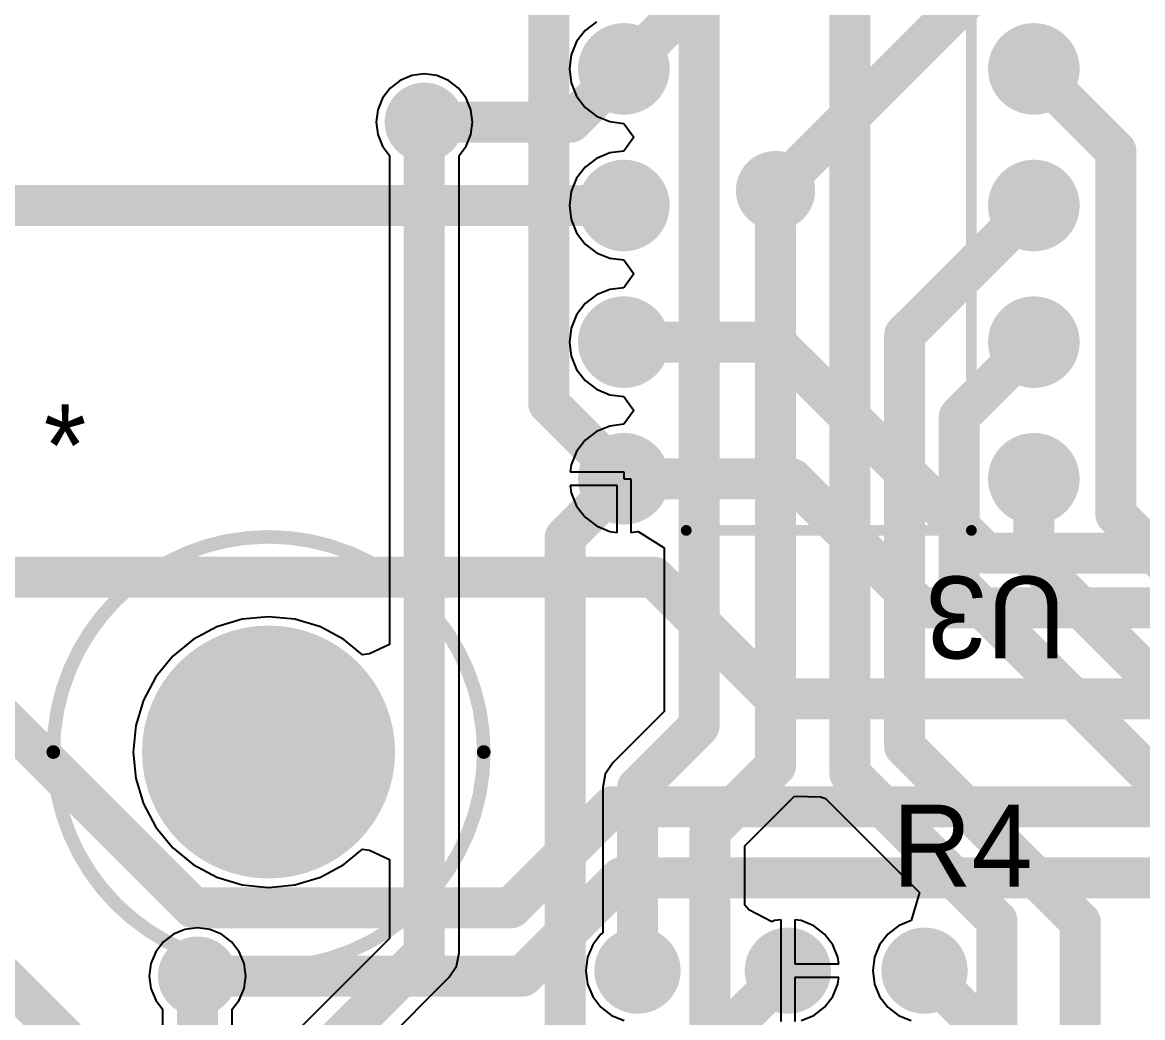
# Model space of a CAD drawing. Header units: millimetres. Extents: x 2.82 to 7.12, y 0.77 to 5.15.
# Drawn here: x 3.815 to 4.635, y 2.941 to 3.669 of the extents above; entities that cross this region are included whole.
import ezdxf

# ---------------------------------------------------------------- set-up
doc = ezdxf.new("R2010")
doc.units = ezdxf.units.MM
doc.header["$MEASUREMENT"] = 0
for name, color, linetype in [('BottomLayer', 5, 'Continuous'), ('BottomSolder', 6, 'Continuous'), ('MultiLayer', 9, 'Continuous'), ('PadHoleLayer', 156, 'Continuous'), ('TopLayer', 1, 'Continuous'), ('TopOverlay', 2, 'Continuous'), ('TopSolder', 216, 'Continuous'), ('ViaHoleLayer', 16, 'Continuous')]:
    doc.layers.add(name, color=color, linetype=linetype)

msp = doc.modelspace()

# ---------------------------------------------------------------- linework, layer by layer
at = {"layer": 'BottomLayer', "const_width": 0.03}
for points in [[(4.255, 3.635), (4.357, 3.737)], [(4.366, 3.546), (4.555, 3.735)], [(4.216, 3.596), (4.255, 3.635)], [(4.109, 3.596), (4.216, 3.596)], [(3.758, 3.535), (4.255, 3.535)], [(4.255, 3.435), (4.36547, 3.435)], [(4.36547, 3.435), (4.52, 3.28047)], [(4.255, 3.335), (4.378, 3.335)], [(4.378, 3.335), (4.47253, 3.24047)], [(4.52, 3.28047), (4.65047, 3.28047)], [(3.753, 3.263), (4.277, 3.263)], [(4.277, 3.263), (4.366, 3.174)], [(4.47253, 3.24047), (4.71047, 3.24047)], [(3.783, 3.178), (3.94, 3.021)], [(4.366, 3.174), (4.8, 3.174)], [(4.17244, 3.021), (4.24644, 3.095)], [(4.24644, 3.095), (4.80117, 3.095)], [(4.181, 2.971), (4.253, 3.043)], [(4.253, 3.043), (4.881, 3.043)], [(3.746, 3.026), (4.15, 2.622)], [(3.94, 3.021), (4.17244, 3.021)], [(3.943, 2.971), (4.181, 2.971)], [(4.281, 2.881), (4.375, 2.975)], [(4.475, 2.975), (4.665, 2.785)]]:
    msp.add_lwpolyline(points, dxfattribs=at)
at = {"layer": 'BottomLayer'}
for points, const_width in [([(4.24024, 3.635, 1), (4.26976, 3.635, 1)], 0.02953), ([(4.54024, 3.635, 1), (4.56976, 3.635, 1)], 0.02953), ([(4.2475, 3.635, 1), (4.2625, 3.635, 1)], 0.015), ([(4.2475, 3.635, 1), (4.2625, 3.635, 1)], 0.015), ([(4.0965, 3.596, 1), (4.1215, 3.596, 1)], 0.025), ([(4.1015, 3.596, 1), (4.1165, 3.596, 1)], 0.015), ([(4.2085, 3.596, 1), (4.2235, 3.596, 1)], 0.015), ([(4.2085, 3.596, 1), (4.2235, 3.596, 1)], 0.015), ([(4.3535, 3.546, 1), (4.3785, 3.546, 1)], 0.025), ([(4.24024, 3.535, 1), (4.26976, 3.535, 1)], 0.02953), ([(4.3585, 3.546, 1), (4.3735, 3.546, 1)], 0.015), ([(4.54024, 3.535, 1), (4.56976, 3.535, 1)], 0.02953), ([(4.2475, 3.535, 1), (4.2625, 3.535, 1)], 0.015), ([(4.24024, 3.435, 1), (4.26976, 3.435, 1)], 0.02953), ([(4.54024, 3.435, 1), (4.56976, 3.435, 1)], 0.02953), ([(4.2475, 3.435, 1), (4.2625, 3.435, 1)], 0.015), ([(4.35797, 3.435, 1), (4.37297, 3.435, 1)], 0.015), ([(4.35797, 3.435, 1), (4.37297, 3.435, 1)], 0.015), ([(4.24024, 3.335, 1), (4.26976, 3.335, 1)], 0.02953), ([(4.54024, 3.335, 1), (4.56976, 3.335, 1)], 0.02953), ([(4.2475, 3.335, 1), (4.2625, 3.335, 1)], 0.015), ([(4.3705, 3.335, 1), (4.3855, 3.335, 1)], 0.015), ([(4.3705, 3.335, 1), (4.3855, 3.335, 1)], 0.015), ([(4.5125, 3.28047, 1), (4.5275, 3.28047, 1)], 0.015), ([(4.5125, 3.28047, 1), (4.5275, 3.28047, 1)], 0.015), ([(4.2695, 3.263, 1), (4.2845, 3.263, 1)], 0.015), ([(4.2695, 3.263, 1), (4.2845, 3.263, 1)], 0.015), ([(4.46503, 3.24047, 1), (4.48003, 3.24047, 1)], 0.015), ([(4.46503, 3.24047, 1), (4.48003, 3.24047, 1)], 0.015), ([(3.95071, 3.135, 1), (4.03929, 3.135, 1)], 0.08858), ([(4.3585, 3.174, 1), (4.3735, 3.174, 1)], 0.015), ([(4.3585, 3.174, 1), (4.3735, 3.174, 1)], 0.015), ([(4.23894, 3.095, 1), (4.25394, 3.095, 1)], 0.015), ([(4.23894, 3.095, 1), (4.25394, 3.095, 1)], 0.015), ([(4.2455, 3.043, 1), (4.2605, 3.043, 1)], 0.015), ([(4.2455, 3.043, 1), (4.2605, 3.043, 1)], 0.015), ([(3.9325, 3.021, 1), (3.9475, 3.021, 1)], 0.015), ([(3.9325, 3.021, 1), (3.9475, 3.021, 1)], 0.015), ([(4.16494, 3.021, 1), (4.17994, 3.021, 1)], 0.015), ([(4.16494, 3.021, 1), (4.17994, 3.021, 1)], 0.015), ([(4.25122, 2.975, 1), (4.27878, 2.975, 1)], 0.02756), ([(4.36122, 2.975, 1), (4.38878, 2.975, 1)], 0.02756), ([(4.46122, 2.975, 1), (4.48878, 2.975, 1)], 0.02756), ([(3.9305, 2.971, 1), (3.9555, 2.971, 1)], 0.025), ([(3.9355, 2.971, 1), (3.9505, 2.971, 1)], 0.015), ([(4.1735, 2.971, 1), (4.1885, 2.971, 1)], 0.015), ([(4.1735, 2.971, 1), (4.1885, 2.971, 1)], 0.015), ([(4.3675, 2.975, 1), (4.3825, 2.975, 1)], 0.015), ([(4.4675, 2.975, 1), (4.4825, 2.975, 1)], 0.015)]:
    msp.add_lwpolyline(points, format="xyb", close=True, dxfattribs=dict(at, const_width=const_width))
at = {"layer": 'BottomSolder'}
for points, const_width in [([(4.23824, 3.635, 1), (4.27176, 3.635, 1)], 0.03353), ([(4.53824, 3.635, 1), (4.57176, 3.635, 1)], 0.03353), ([(4.0945, 3.596, 1), (4.1235, 3.596, 1)], 0.029), ([(4.3515, 3.546, 1), (4.3805, 3.546, 1)], 0.029), ([(4.23824, 3.535, 1), (4.27176, 3.535, 1)], 0.03353), ([(4.53824, 3.535, 1), (4.57176, 3.535, 1)], 0.03353), ([(4.23824, 3.435, 1), (4.27176, 3.435, 1)], 0.03353), ([(4.53824, 3.435, 1), (4.57176, 3.435, 1)], 0.03353), ([(4.23824, 3.335, 1), (4.27176, 3.335, 1)], 0.03353), ([(4.53824, 3.335, 1), (4.57176, 3.335, 1)], 0.03353), ([(3.94871, 3.135, 1), (4.04129, 3.135, 1)], 0.09258), ([(4.24922, 2.975, 1), (4.28078, 2.975, 1)], 0.03156), ([(4.35922, 2.975, 1), (4.39078, 2.975, 1)], 0.03156), ([(4.45922, 2.975, 1), (4.49078, 2.975, 1)], 0.03156), ([(3.9285, 2.971, 1), (3.9575, 2.971, 1)], 0.029)]:
    msp.add_lwpolyline(points, format="xyb", close=True, dxfattribs=dict(at, const_width=const_width))
at = {"layer": 'MultiLayer'}
for points, const_width in [([(4.24024, 3.635, 1), (4.26976, 3.635, 1)], 0.02953), ([(4.54024, 3.635, 1), (4.56976, 3.635, 1)], 0.02953), ([(4.0965, 3.596, 1), (4.1215, 3.596, 1)], 0.025), ([(4.3535, 3.546, 1), (4.3785, 3.546, 1)], 0.025), ([(4.24024, 3.535, 1), (4.26976, 3.535, 1)], 0.02953), ([(4.54024, 3.535, 1), (4.56976, 3.535, 1)], 0.02953), ([(4.24024, 3.435, 1), (4.26976, 3.435, 1)], 0.02953), ([(4.54024, 3.435, 1), (4.56976, 3.435, 1)], 0.02953), ([(4.24024, 3.335, 1), (4.26976, 3.335, 1)], 0.02953), ([(4.54024, 3.335, 1), (4.56976, 3.335, 1)], 0.02953), ([(3.95071, 3.135, 1), (4.03929, 3.135, 1)], 0.08858), ([(4.25122, 2.975, 1), (4.27878, 2.975, 1)], 0.02756), ([(4.36122, 2.975, 1), (4.38878, 2.975, 1)], 0.02756), ([(4.46122, 2.975, 1), (4.48878, 2.975, 1)], 0.02756), ([(3.9305, 2.971, 1), (3.9555, 2.971, 1)], 0.025)]:
    msp.add_lwpolyline(points, format="xyb", close=True, dxfattribs=dict(at, const_width=const_width))
at = {"layer": 'PadHoleLayer'}
for points, const_width in [([(4.24614, 3.635, 1), (4.26386, 3.635, 1)], 0.01772), ([(4.54614, 3.635, 1), (4.56386, 3.635, 1)], 0.01772), ([(4.24614, 3.535, 1), (4.26386, 3.535, 1)], 0.01772), ([(4.54614, 3.535, 1), (4.56386, 3.535, 1)], 0.01772), ([(4.24614, 3.435, 1), (4.26386, 3.435, 1)], 0.01772), ([(4.54614, 3.435, 1), (4.56386, 3.435, 1)], 0.01772), ([(4.24614, 3.335, 1), (4.26386, 3.335, 1)], 0.01772), ([(4.54614, 3.335, 1), (4.56386, 3.335, 1)], 0.01772), ([(3.95071, 3.135, 1), (4.03929, 3.135, 1)], 0.08858), ([(4.25663, 2.975, 1), (4.27337, 2.975, 1)], 0.01673), ([(4.36663, 2.975, 1), (4.38337, 2.975, 1)], 0.01673), ([(4.46663, 2.975, 1), (4.48337, 2.975, 1)], 0.01673)]:
    msp.add_lwpolyline(points, format="xyb", close=True, dxfattribs=dict(at, const_width=const_width))
at = {"layer": 'TopLayer'}
for p, q in [((4.23507, 3.66953), (4.22681, 3.66319)), ((4.22681, 3.66319), (4.22047, 3.65493)), ((4.22047, 3.65493), (4.21649, 3.64532)), ((4.21649, 3.64532), (4.21513, 3.635)), ((4.109, 3.6313), (4.09986, 3.6301)), ((4.11814, 3.6301), (4.109, 3.6313)), ((4.21513, 3.635), (4.21649, 3.62468)), ((4.09135, 3.62657), (4.08404, 3.62096)), ((4.09986, 3.6301), (4.09135, 3.62657)), ((4.12665, 3.62657), (4.11814, 3.6301)), ((4.13396, 3.62096), (4.12665, 3.62657)), ((4.21649, 3.62468), (4.22047, 3.61507)), ((4.08404, 3.62096), (4.07843, 3.61365)), ((4.13957, 3.61365), (4.13396, 3.62096)), ((4.22047, 3.61507), (4.22681, 3.60681)), ((4.07843, 3.61365), (4.0749, 3.60514)), ((4.1431, 3.60514), (4.13957, 3.61365)), ((4.22681, 3.60681), (4.23507, 3.60047)), ((4.0749, 3.60514), (4.0737, 3.596)), ((4.1443, 3.596), (4.1431, 3.60514)), ((4.23507, 3.60047), (4.24468, 3.59649)), ((4.0737, 3.596), (4.0749, 3.58686)), ((4.1431, 3.58686), (4.1443, 3.596)), ((4.24468, 3.59649), (4.255, 3.59513)), ((4.255, 3.59513), (4.2623, 3.585)), ((4.0749, 3.58686), (4.07843, 3.57835)), ((4.13957, 3.57835), (4.1431, 3.58686)), ((4.2623, 3.585), (4.255, 3.57487)), ((4.07843, 3.57835), (4.08351, 3.57173)), ((4.13449, 3.57173), (4.13957, 3.57835)), ((4.255, 3.57487), (4.24468, 3.57351)), ((4.08351, 3.57173), (4.08351, 3.21358)), ((4.13449, 2.988), (4.13449, 3.57173)), ((4.23507, 3.56953), (4.22681, 3.56319)), ((4.24468, 3.57351), (4.23507, 3.56953)), ((4.22681, 3.56319), (4.22047, 3.55493)), ((4.22047, 3.55493), (4.21649, 3.54532)), ((4.21649, 3.54532), (4.21513, 3.535)), ((4.21513, 3.535), (4.21649, 3.52468)), ((4.21649, 3.52468), (4.22047, 3.51507)), ((4.22047, 3.51507), (4.22681, 3.50681)), ((4.22681, 3.50681), (4.23507, 3.50047)), ((4.23507, 3.50047), (4.24468, 3.49649)), ((4.24468, 3.49649), (4.255, 3.49513)), ((4.255, 3.49513), (4.2623, 3.485)), ((4.2623, 3.485), (4.255, 3.47487)), ((4.23507, 3.46953), (4.22681, 3.46319)), ((4.24468, 3.47351), (4.23507, 3.46953)), ((4.255, 3.47487), (4.24468, 3.47351)), ((4.22681, 3.46319), (4.22047, 3.45493)), ((4.22047, 3.45493), (4.21649, 3.44532)), ((4.21649, 3.44532), (4.21513, 3.435)), ((4.21513, 3.435), (4.21649, 3.42468)), ((4.21649, 3.42468), (4.22047, 3.41507)), ((4.22047, 3.41507), (4.22681, 3.40681)), ((4.22681, 3.40681), (4.23507, 3.40047)), ((4.23507, 3.40047), (4.24468, 3.39649)), ((4.24468, 3.39649), (4.255, 3.39513)), ((4.255, 3.39513), (4.2623, 3.385)), ((4.2623, 3.385), (4.255, 3.37487)), ((4.23507, 3.36953), (4.22681, 3.36319)), ((4.24468, 3.37351), (4.23507, 3.36953)), ((4.255, 3.37487), (4.24468, 3.37351)), ((4.22681, 3.36319), (4.22047, 3.35493)), ((4.22047, 3.35493), (4.21649, 3.34532)), ((4.21649, 3.34532), (4.21579, 3.34)), ((4.21579, 3.34), (4.255, 3.34)), ((4.255, 3.34), (4.255, 3.335)), ((4.25, 3.33), (4.21579, 3.33)), ((4.21579, 3.33), (4.21649, 3.32468)), ((4.25, 3.29579), (4.25, 3.33)), ((4.255, 3.335), (4.26, 3.335)), ((4.26, 3.335), (4.26, 3.29579)), ((4.21649, 3.32468), (4.22047, 3.31507)), ((4.22047, 3.31507), (4.22681, 3.30681)), ((4.22681, 3.30681), (4.23507, 3.30047)), ((4.23507, 3.30047), (4.24468, 3.29649)), ((4.24468, 3.29649), (4.25, 3.29579)), ((4.26, 3.29579), (4.26483, 3.29642)), ((4.26483, 3.29642), (4.26536, 3.29646)), ((4.26536, 3.29646), (4.2844, 3.2844)), ((4.2844, 3.2844), (4.28451, 3.28421)), ((4.28451, 3.28421), (4.28451, 3.16456)), ((3.97567, 3.23216), (3.95709, 3.22652)), ((3.995, 3.23406), (3.97567, 3.23216)), ((4.01433, 3.23216), (3.995, 3.23406)), ((4.03291, 3.22652), (4.01433, 3.23216)), ((3.95709, 3.22652), (3.93997, 3.21737)), ((4.05003, 3.21737), (4.03291, 3.22652)), ((3.93997, 3.21737), (3.92495, 3.20505)), ((4.06383, 3.20605), (4.05003, 3.21737)), ((4.08351, 3.21358), (4.06891, 3.20683)), ((3.92495, 3.20505), (3.91263, 3.19003)), ((4.06891, 3.20683), (4.06383, 3.20605)), ((3.91263, 3.19003), (3.90348, 3.17291)), ((3.90348, 3.17291), (3.89784, 3.15433)), ((4.28451, 3.16456), (4.24698, 3.12702)), ((3.89784, 3.15433), (3.89594, 3.135)), ((3.89594, 3.135), (3.89784, 3.11567)), ((4.24698, 3.12702), (4.24145, 3.11875)), ((3.89784, 3.11567), (3.90348, 3.09709)), ((4.24145, 3.11875), (4.23951, 3.109)), ((4.23951, 3.109), (4.23951, 3.00278)), ((4.34349, 3.06644), (4.37957, 3.10253)), ((4.37957, 3.10253), (4.37989, 3.10265)), ((4.37989, 3.10265), (4.3988, 3.10221)), ((4.3988, 3.10221), (4.40189, 3.10121)), ((4.40189, 3.10121), (4.40321, 3.10026)), ((4.40321, 3.10026), (4.47123, 3.03224)), ((3.90348, 3.09709), (3.91263, 3.07997)), ((3.91263, 3.07997), (3.92495, 3.06495)), ((4.34349, 3.02298), (4.34349, 3.06644)), ((3.92495, 3.06495), (3.93997, 3.05263)), ((4.05003, 3.05263), (4.06383, 3.06395)), ((4.06383, 3.06395), (4.06891, 3.06317)), ((4.06891, 3.06317), (4.08351, 3.05642)), ((3.93997, 3.05263), (3.95709, 3.04348)), ((4.03291, 3.04348), (4.05003, 3.05263)), ((4.08351, 3.05642), (4.08351, 2.99856)), ((3.95709, 3.04348), (3.97567, 3.03784)), ((4.01433, 3.03784), (4.03291, 3.04348)), ((3.97567, 3.03784), (3.995, 3.03594)), ((3.995, 3.03594), (4.01433, 3.03784)), ((4.47123, 3.03224), (4.46519, 3.01159)), ((4.34642, 3.01944), (4.34349, 3.02298)), ((4.36317, 3.01076), (4.34642, 3.01944)), ((4.3652, 3.01159), (4.36317, 3.01076)), ((4.37, 3.01222), (4.3652, 3.01159)), ((4.37, 2.975), (4.37, 3.01222)), ((4.3848, 3.01159), (4.38, 3.01222)), ((4.38, 3.01222), (4.38, 2.98)), ((4.39394, 3.00781), (4.3848, 3.01159)), ((4.46519, 3.01159), (4.45606, 3.00781)), ((3.92535, 3.00157), (3.91804, 2.99596)), ((3.93386, 3.0051), (3.92535, 3.00157)), ((3.943, 3.0063), (3.93386, 3.0051)), ((3.95214, 3.0051), (3.943, 3.0063)), ((3.96065, 3.00157), (3.95214, 3.0051)), ((3.96796, 2.99596), (3.96065, 3.00157)), ((4.23821, 3.00179), (4.23219, 2.99394)), ((4.23951, 3.00278), (4.23821, 3.00179)), ((4.40179, 3.00179), (4.39394, 3.00781)), ((4.40781, 2.99394), (4.40179, 3.00179)), ((4.44821, 3.00179), (4.44219, 2.99394)), ((4.45606, 3.00781), (4.44821, 3.00179)), ((3.91804, 2.99596), (3.91243, 2.98865)), ((3.97357, 2.98865), (3.96796, 2.99596)), ((4.08351, 2.99856), (3.98898, 2.90402)), ((4.23219, 2.99394), (4.22841, 2.9848)), ((4.41159, 2.9848), (4.40781, 2.99394)), ((4.44219, 2.99394), (4.43841, 2.9848)), ((3.91243, 2.98865), (3.9089, 2.98014)), ((3.9771, 2.98014), (3.97357, 2.98865)), ((4.13255, 2.97825), (4.13449, 2.988)), ((4.22841, 2.9848), (4.22712, 2.975)), ((4.41222, 2.98), (4.41159, 2.9848)), ((4.43841, 2.9848), (4.43712, 2.975)), ((3.9089, 2.98014), (3.9077, 2.971)), ((3.9783, 2.971), (3.9771, 2.98014)), ((4.12702, 2.96998), (4.13255, 2.97825)), ((4.38, 2.98), (4.41222, 2.98)), ((3.9077, 2.971), (3.9089, 2.96186)), ((3.9771, 2.96186), (3.9783, 2.971)), ((4.03249, 2.87544), (4.12702, 2.96998)), ((4.22712, 2.975), (4.22841, 2.9652)), ((4.37, 2.93778), (4.37, 2.975)), ((4.41222, 2.97), (4.38, 2.97)), ((4.38, 2.97), (4.38, 2.93778)), ((4.41159, 2.9652), (4.41222, 2.97)), ((4.43712, 2.975), (4.43841, 2.9652)), ((3.9089, 2.96186), (3.91243, 2.95335)), ((3.97357, 2.95335), (3.9771, 2.96186)), ((4.22841, 2.9652), (4.23219, 2.95606)), ((4.40781, 2.95606), (4.41159, 2.9652)), ((4.43841, 2.9652), (4.44219, 2.95606)), ((3.91243, 2.95335), (3.91751, 2.94673)), ((3.96849, 2.94673), (3.97357, 2.95335)), ((4.23219, 2.95606), (4.23821, 2.94821)), ((4.40179, 2.94821), (4.40781, 2.95606)), ((4.44219, 2.95606), (4.44821, 2.94821)), ((3.91751, 2.94673), (3.91751, 2.27363)), ((3.96849, 2.9088), (3.96849, 2.94673)), ((4.23821, 2.94821), (4.24606, 2.94219)), ((4.39394, 2.94219), (4.40179, 2.94821)), ((4.44821, 2.94821), (4.45606, 2.94219)), ((4.24606, 2.94219), (4.2552, 2.93841)), ((4.3848, 2.93841), (4.39394, 2.94219)), ((4.45606, 2.94219), (4.4652, 2.93841))]:
    msp.add_line(p, q, dxfattribs=at)
at = {"layer": 'TopLayer', "const_width": 0.03}
for points in [[(4.42047, 3.11905), (4.42047, 3.90047)], [(4.31, 3.154), (4.31, 3.78)], [(4.2, 3.68), (4.255, 3.735)], [(4.2, 3.39), (4.2, 3.68)], [(4.555, 3.635), (4.615, 3.575)], [(4.109, 2.988), (4.109, 3.596)], [(4.615, 3.309), (4.615, 3.575)], [(4.366, 3.125), (4.366, 3.546)], [(4.46047, 3.44047), (4.555, 3.535)], [(4.46047, 3.13905), (4.46047, 3.44047)], [(4.50047, 3.38047), (4.555, 3.435)], [(4.2, 3.39), (4.255, 3.335)], [(4.50047, 3.25759), (4.50047, 3.38047)], [(4.212, 3.292), (4.255, 3.335)], [(4.555, 3.27496), (4.555, 3.335)], [(4.615, 3.309), (4.881, 3.043)], [(4.212, 2.881), (4.212, 3.292)], [(4.555, 3.27496), (4.922, 2.90796)], [(4.50047, 3.25759), (4.65, 3.10806)], [(4.265, 3.109), (4.31, 3.154)], [(4.46047, 3.13905), (4.589, 3.01052)], [(4.318, 3.077), (4.366, 3.125)], [(4.42047, 3.11905), (4.528, 3.01152)], [(4.265, 2.975), (4.265, 3.109)], [(4.318, 2.85831), (4.318, 3.077)], [(4.528, 1.236), (4.528, 3.01152)], [(4.589, 1.775), (4.589, 3.01052)], [(4.007, 2.886), (4.109, 2.988)], [(3.943, 1.31), (3.943, 2.971)]]:
    msp.add_lwpolyline(points, dxfattribs=at)
at = {"layer": 'TopLayer'}
for points, const_width in [([(4.1925, 3.68, 1), (4.2075, 3.68, 1)], 0.015), ([(4.1925, 3.68, 1), (4.2075, 3.68, 1)], 0.015), ([(4.24024, 3.635, 1), (4.26976, 3.635, 1)], 0.02953), ([(4.54024, 3.635, 1), (4.56976, 3.635, 1)], 0.02953), ([(4.5475, 3.635, 1), (4.5625, 3.635, 1)], 0.015), ([(4.0965, 3.596, 1), (4.1215, 3.596, 1)], 0.025), ([(4.1015, 3.596, 1), (4.1165, 3.596, 1)], 0.015), ([(4.6075, 3.575, 1), (4.6225, 3.575, 1)], 0.015), ([(4.6075, 3.575, 1), (4.6225, 3.575, 1)], 0.015), ([(4.3535, 3.546, 1), (4.3785, 3.546, 1)], 0.025), ([(4.24024, 3.535, 1), (4.26976, 3.535, 1)], 0.02953), ([(4.3585, 3.546, 1), (4.3735, 3.546, 1)], 0.015), ([(4.54024, 3.535, 1), (4.56976, 3.535, 1)], 0.02953), ([(4.5475, 3.535, 1), (4.5625, 3.535, 1)], 0.015), ([(4.24024, 3.435, 1), (4.26976, 3.435, 1)], 0.02953), ([(4.54024, 3.435, 1), (4.56976, 3.435, 1)], 0.02953), ([(4.45297, 3.44047, 1), (4.46797, 3.44047, 1)], 0.015), ([(4.45297, 3.44047, 1), (4.46797, 3.44047, 1)], 0.015), ([(4.5475, 3.435, 1), (4.5625, 3.435, 1)], 0.015), ([(4.1925, 3.39, 1), (4.2075, 3.39, 1)], 0.015), ([(4.1925, 3.39, 1), (4.2075, 3.39, 1)], 0.015), ([(4.49297, 3.38047, 1), (4.50797, 3.38047, 1)], 0.015), ([(4.49297, 3.38047, 1), (4.50797, 3.38047, 1)], 0.015), ([(4.24024, 3.335, 1), (4.26976, 3.335, 1)], 0.02953), ([(4.54024, 3.335, 1), (4.56976, 3.335, 1)], 0.02953), ([(4.2475, 3.335, 1), (4.2625, 3.335, 1)], 0.015), ([(4.2475, 3.335, 1), (4.2625, 3.335, 1)], 0.015), ([(4.5475, 3.335, 1), (4.5625, 3.335, 1)], 0.015), ([(4.6075, 3.309, 1), (4.6225, 3.309, 1)], 0.015), ([(4.6075, 3.309, 1), (4.6225, 3.309, 1)], 0.015), ([(4.2045, 3.292, 1), (4.2195, 3.292, 1)], 0.015), ([(4.2045, 3.292, 1), (4.2195, 3.292, 1)], 0.015), ([(4.5475, 3.27496, 1), (4.5625, 3.27496, 1)], 0.015), ([(4.5475, 3.27496, 1), (4.5625, 3.27496, 1)], 0.015), ([(4.49297, 3.25759, 1), (4.50797, 3.25759, 1)], 0.015), ([(4.49297, 3.25759, 1), (4.50797, 3.25759, 1)], 0.015), ([(3.95071, 3.135, 1), (4.03929, 3.135, 1)], 0.08858), ([(4.3025, 3.154, 1), (4.3175, 3.154, 1)], 0.015), ([(4.3025, 3.154, 1), (4.3175, 3.154, 1)], 0.015), ([(4.45297, 3.13905, 1), (4.46797, 3.13905, 1)], 0.015), ([(4.45297, 3.13905, 1), (4.46797, 3.13905, 1)], 0.015), ([(4.3585, 3.125, 1), (4.3735, 3.125, 1)], 0.015), ([(4.3585, 3.125, 1), (4.3735, 3.125, 1)], 0.015), ([(4.41297, 3.11905, 1), (4.42797, 3.11905, 1)], 0.015), ([(4.41297, 3.11905, 1), (4.42797, 3.11905, 1)], 0.015), ([(4.2575, 3.109, 1), (4.2725, 3.109, 1)], 0.015), ([(4.2575, 3.109, 1), (4.2725, 3.109, 1)], 0.015), ([(4.3105, 3.077, 1), (4.3255, 3.077, 1)], 0.015), ([(4.3105, 3.077, 1), (4.3255, 3.077, 1)], 0.015), ([(4.5205, 3.01152, 1), (4.5355, 3.01152, 1)], 0.015), ([(4.5205, 3.01152, 1), (4.5355, 3.01152, 1)], 0.015), ([(4.5815, 3.01052, 1), (4.5965, 3.01052, 1)], 0.015), ([(4.5815, 3.01052, 1), (4.5965, 3.01052, 1)], 0.015), ([(4.1015, 2.988, 1), (4.1165, 2.988, 1)], 0.015), ([(4.1015, 2.988, 1), (4.1165, 2.988, 1)], 0.015), ([(4.25122, 2.975, 1), (4.27878, 2.975, 1)], 0.02756), ([(4.36122, 2.975, 1), (4.38878, 2.975, 1)], 0.02756), ([(4.46122, 2.975, 1), (4.48878, 2.975, 1)], 0.02756), ([(3.9305, 2.971, 1), (3.9555, 2.971, 1)], 0.025), ([(3.9355, 2.971, 1), (3.9505, 2.971, 1)], 0.015), ([(4.2575, 2.975, 1), (4.2725, 2.975, 1)], 0.015)]:
    msp.add_lwpolyline(points, format="xyb", close=True, dxfattribs=dict(at, const_width=const_width))
at = {"layer": 'TopOverlay', "const_width": 0.00787}
for points in [[(4.30067, 3.2972), (4.30067, 4.07279)], [(4.50933, 3.2972), (4.50933, 4.07279)], [(4.30067, 3.2972), (4.50933, 3.2972)]]:
    msp.add_lwpolyline(points, dxfattribs=at)
at = {"layer": 'TopOverlay'}
for points, const_width in [([(4.15248, 3.135, 1), (3.83752, 3.135, 1)], 0.01), ([(4.2987, 3.2972, 1), (4.30264, 3.2972, 1)], 0.00394), ([(4.2987, 3.2972, 1), (4.30264, 3.2972, 1)], 0.00394), ([(4.50736, 3.2972, 1), (4.5113, 3.2972, 1)], 0.00394), ([(4.50736, 3.2972, 1), (4.5113, 3.2972, 1)], 0.00394), ([(3.83502, 3.135, 1), (3.84002, 3.135, 1)], 0.005), ([(4.14998, 3.135, 1), (4.15498, 3.135, 1)], 0.005)]:
    msp.add_lwpolyline(points, format="xyb", close=True, dxfattribs=dict(at, const_width=const_width))
at = {"layer": 'TopSolder'}
for points, const_width in [([(4.23824, 3.635, 1), (4.27176, 3.635, 1)], 0.03353), ([(4.53824, 3.635, 1), (4.57176, 3.635, 1)], 0.03353), ([(4.0945, 3.596, 1), (4.1235, 3.596, 1)], 0.029), ([(4.3515, 3.546, 1), (4.3805, 3.546, 1)], 0.029), ([(4.23824, 3.535, 1), (4.27176, 3.535, 1)], 0.03353), ([(4.53824, 3.535, 1), (4.57176, 3.535, 1)], 0.03353), ([(4.23824, 3.435, 1), (4.27176, 3.435, 1)], 0.03353), ([(4.53824, 3.435, 1), (4.57176, 3.435, 1)], 0.03353), ([(4.23824, 3.335, 1), (4.27176, 3.335, 1)], 0.03353), ([(4.53824, 3.335, 1), (4.57176, 3.335, 1)], 0.03353), ([(3.94871, 3.135, 1), (4.04129, 3.135, 1)], 0.09258), ([(4.24922, 2.975, 1), (4.28078, 2.975, 1)], 0.03156), ([(4.35922, 2.975, 1), (4.39078, 2.975, 1)], 0.03156), ([(4.45922, 2.975, 1), (4.49078, 2.975, 1)], 0.03156), ([(3.9285, 2.971, 1), (3.9575, 2.971, 1)], 0.029)]:
    msp.add_lwpolyline(points, format="xyb", close=True, dxfattribs=dict(at, const_width=const_width))
at = {"layer": 'ViaHoleLayer', "const_width": 0.014}
for points in [[(4.102, 3.596, 1), (4.116, 3.596, 1)], [(4.359, 3.546, 1), (4.373, 3.546, 1)], [(3.936, 2.971, 1), (3.95, 2.971, 1)]]:
    msp.add_lwpolyline(points, format="xyb", close=True, dxfattribs=at)

# ---------------------------------------------------------------- texts
at = {"layer": 'TopOverlay'}
for s, p in [('*', (3.8305, 3.3295)), ('R4', (4.4515, 3.0365))]:
    msp.add_text(s, height=0.06, dxfattribs=at).set_placement(p)
msp.add_text('U3', height=0.06, rotation=180, dxfattribs=at).set_placement((4.5785, 3.2635))

doc.saveas('drawing.dxf')
